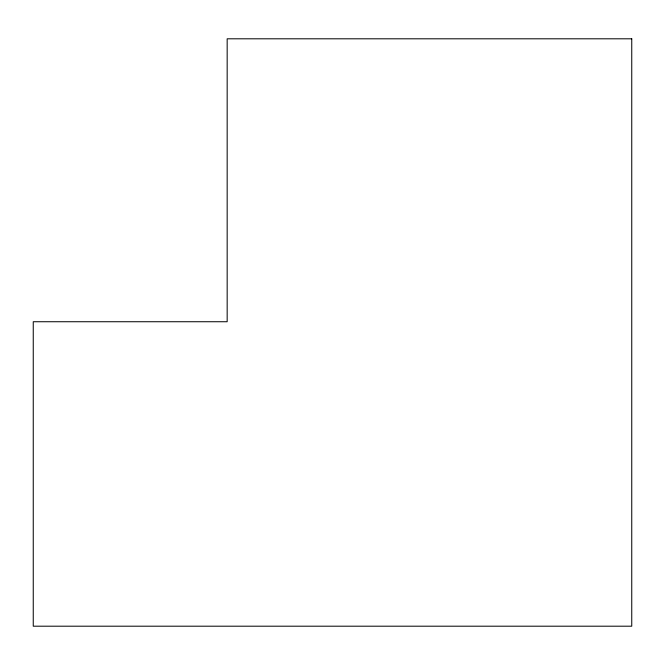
<?xml version="1.0" encoding="UTF-8"?>
<svg xmlns="http://www.w3.org/2000/svg" width="665" height="665" viewBox="0 0 665 665"><rect width="100%" height="100%" fill="white"/><g stroke="black" fill="none" stroke-linecap="round" stroke-linejoin="round"><path stroke-width="1" d="M631.75 38.803L227.164 38.803L227.164 321.735L33.25 321.735L33.25 626.197L631.75 626.197L631.75 38.803"/></g></svg>
